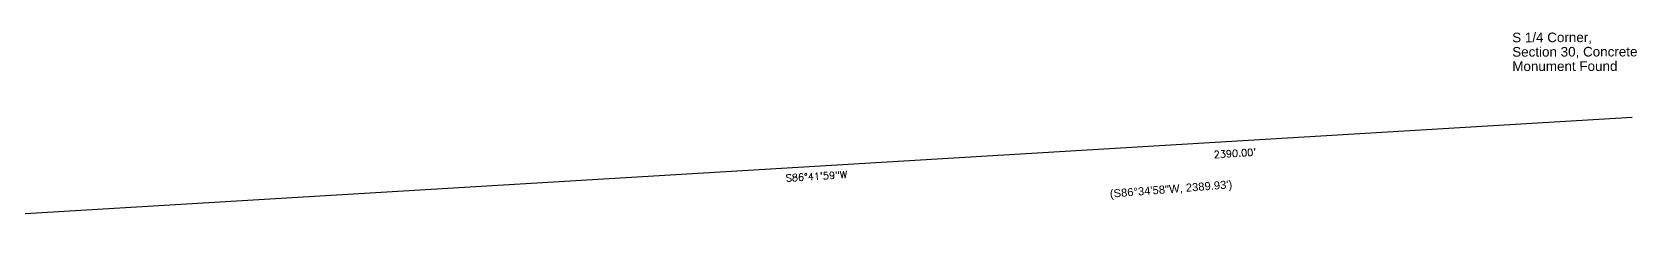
# Model space of a CAD drawing. Header units: feet. Extents: x 855601 to 859012, y 436230 to 437244.
# Drawn here: x 857341 to 859012, y 436230 to 436431 of the extents above; entities that cross this region are included whole.
import ezdxf

# ---------------------------------------------------------------- set-up
doc = ezdxf.new("R2010")
doc.units = ezdxf.units.FT
doc.header["$LTSCALE"] = 40
doc.header["$MEASUREMENT"] = 0
doc.layers.add('CC survey', color=7, linetype='Continuous')
doc.styles.add('Style1', font='arial.ttf', dxfattribs={"height": 3})
doc.styles.add('Style2', font='simplex.SHX')

# ---------------------------------------------------------------- blocks, each defined once
blk = doc.blocks.new('A$C1FF03A70')
at = {"layer": 'CC survey', "color": 7}
blk.add_line((3406.1, 111.8), (1543.5, 0), dxfattribs=at)
for s, height, rotation, style, p in [('S 1/4 Corner,', 10, 0.1334, 'Style1', (3281.2, 190.1)), ('Section 30, Concrete', 10, 0.1334, 'Style1', (3281.2, 175.1)), ('Monument Found', 10, 0.1334, 'Style1', (3281.3, 160.1)), ("2390.00'", 7.4, 3.4335, 'Style2', (2970.6, 69.5)), ('S86%%D41\'59"W', 7.4, 3.4335, 'Style2', (2525, 45)), ('(S86%%D34\'58"W, 2389.93\')', 8.376, 4.4352, 'Style1', (2862.5, 28.3))]:
    blk.add_text(s, height=height, rotation=rotation, dxfattribs=dict(at, style=style)).set_placement(p)

msp = doc.modelspace()

# ---------------------------------------------------------------- block references
at = {"layer": 'CC survey'}
msp.add_blockref('A$C1FF03A70', (855600.7, 436230.1), dxfattribs=at)

doc.saveas('drawing.dxf')
